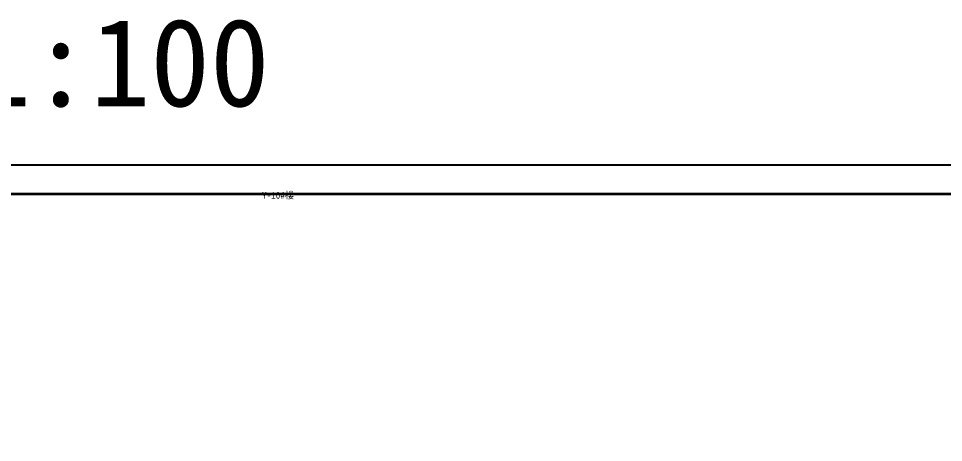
# Model space of a CAD drawing. Extents: x 27938 to 1042331, y -235042 to 1535213.
# Drawn here: x 675249 to 706899, y 537942 to 552440 of the extents above; entities that cross this region are included whole.
import ezdxf

# ---------------------------------------------------------------- set-up
doc = ezdxf.new("R2010")
doc.units = 0
doc.header["$LTSCALE"] = 1000
doc.header["$MEASUREMENT"] = 0
doc.layers.add('yichutu', color=7, linetype='Continuous', true_color=0xffffff, plot=False)
doc.layers.add('图框', color=140, linetype='Continuous')
doc.layers.add('图签', color=147, linetype='Continuous', lineweight=18)
doc.styles.add('_TCH_LABEL', font='simhei.ttf')
doc.styles.add('宋体', font='', dxfattribs={"height": 50})
doc.styles.get('宋体').set_extended_font_data('SimSun')

# ---------------------------------------------------------------- blocks, each defined once
blk = doc.blocks.new('TK')
at = {"layer": '图框'}
blk.add_lwpolyline([(465375, 548714), (549475, 548714), (549475, 489314), (465375, 489314)], close=True, dxfattribs=at)
blk.add_lwpolyline([(465375, 548714), (549475, 548714), (549475, 489314), (465375, 489314)], close=True, dxfattribs=at)
at = {"layer": '图框', "const_width": 100}
blk.add_lwpolyline([(548475, 490314), (548475, 547714), (467875, 547714), (467875, 490314)], close=True, dxfattribs=at)
blk = doc.blocks.new('yct-841-594-84100-59399.9999999999-100-1000.0')
at = {"layer": 'yichutu', "color": 7, "true_color": 0xffffff}
blk.add_lwpolyline([(0, 0), (0, 59400), (84100, 59400), (84100, 0)], close=True, dxfattribs=at)
at = {"layer": 'yichutu', "color": 7, "true_color": 0xffffff, "style": '_TCH_LABEL'}
blk.add_text('A1 1:100', height=3000, dxfattribs=at).set_placement((0, 61400))

msp = doc.modelspace()

# ---------------------------------------------------------------- block references
msp.add_blockref('TK', (202139.1, -1273.4))
at = {"layer": 'yichutu'}
msp.add_blockref('yct-841-594-84100-59399.9999999999-100-1000.0', (667514.1, 488040.2), dxfattribs=at)

# ---------------------------------------------------------------- texts
at = {"layer": '图签', "color": 2, "style": '宋体'}
msp.add_text('Y-10#楼', height=229.34, dxfattribs=at).set_placement((683582.3, 546278.2))

doc.saveas('drawing.dxf')
